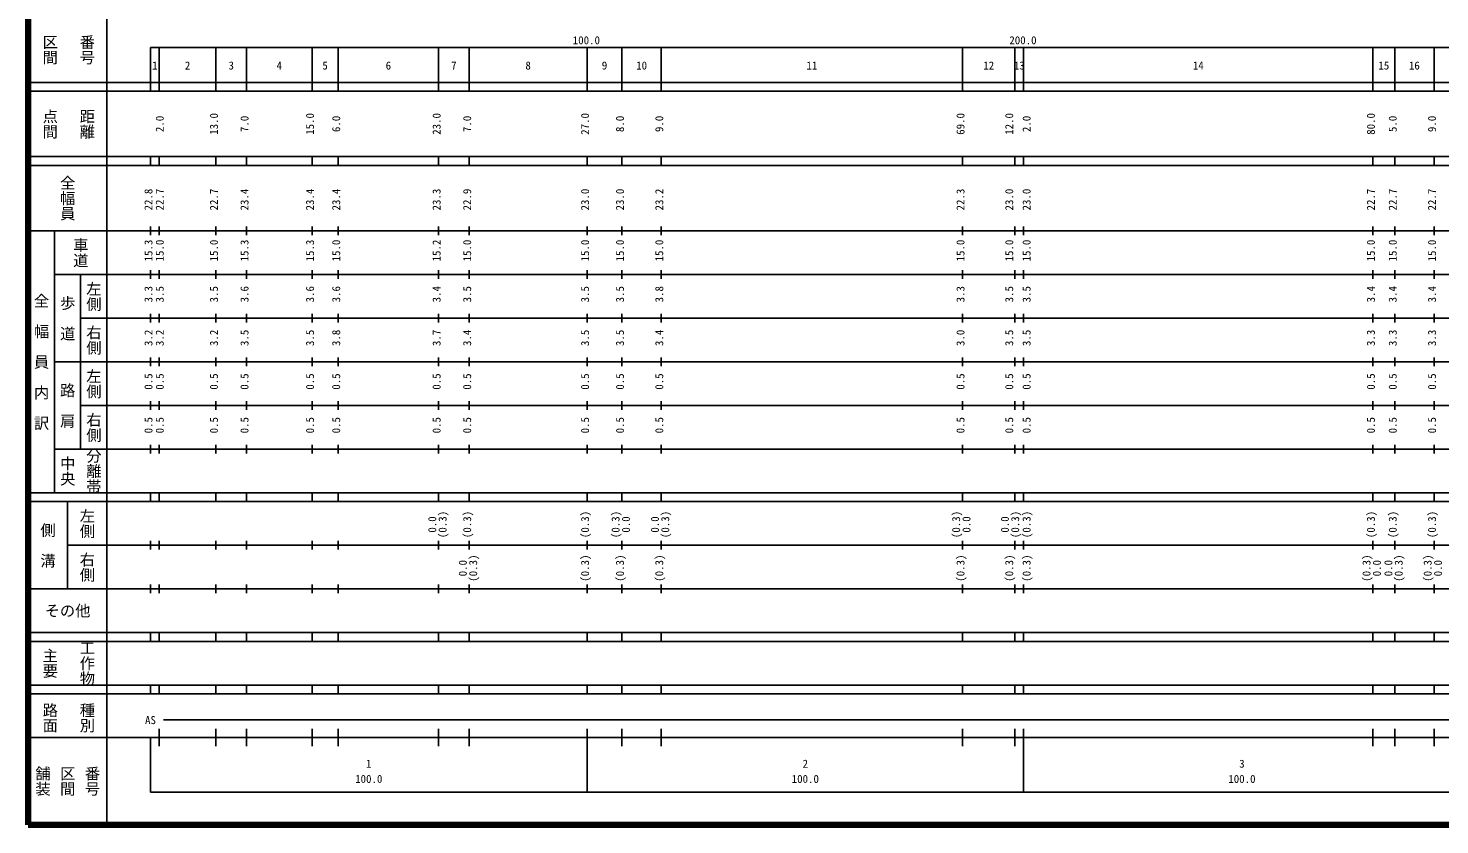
# Model space of a CAD drawing. Units: millimetres on the paper, enlarged 1000 times. Extents: x 40000 to 680000, y 20000 to 380000.
# Drawn here: x 40000 to 363318, y 20000 to 202409 of the extents above; entities that cross this region are included whole.
import ezdxf
from ezdxf.enums import TextEntityAlignment as Align

# ---------------------------------------------------------------- set-up
doc = ezdxf.new("R2010")
doc.units = ezdxf.units.MM
doc.header["$LTSCALE"] = 1000
doc.layers.add('M-TTL', color=2, linetype='Continuous', lineweight=140)
doc.layers.add('M-TTL-BAND', color=7, linetype='Continuous', lineweight=25)
doc.styles.add('@ＭＳ ゴシック', font='')
doc.styles.add('ＭＳ ゴシック', font='')
doc.styles.get('@ＭＳ ゴシック').set_extended_font_data('@MS Gothic')
doc.styles.get('ＭＳ ゴシック').set_extended_font_data('MS Gothic')

msp = doc.modelspace()

# ---------------------------------------------------------------- linework, layer by layer
at = {"layer": 'M-TTL'}
for p, q in [((40000, 380000), (40000, 20000)), ((40000, 20000), (680000, 20000))]:
    msp.add_line(p, q, dxfattribs=at)
at = {"layer": 'M-TTL-BAND'}
for p, q in [((58000, 370000), (58000, 20000)), ((68000, 198000), (579000, 198000)), ((68000, 198000), (68000, 188000)), ((70000, 188000), (70000, 198000)), ((83000, 188000), (83000, 198000)), ((90000, 188000), (90000, 198000)), ((105000, 188000), (105000, 198000)), ((111000, 188000), (111000, 198000)), ((134000, 188000), (134000, 198000)), ((141000, 188000), (141000, 198000)), ((168000, 188000), (168000, 198000)), ((176000, 188000), (176000, 198000)), ((185000, 188000), (185000, 198000)), ((254000, 188000), (254000, 198000)), ((266000, 188000), (266000, 198000)), ((268000, 188000), (268000, 198000)), ((348000, 188000), (348000, 198000)), ((353000, 188000), (353000, 198000)), ((362000, 188000), (362000, 198000)), ((40000, 190000), (579000, 190000)), ((40000, 188000), (579000, 188000)), ((40000, 173000), (579000, 173000)), ((68000, 171000), (68000, 173000)), ((70000, 171000), (70000, 173000)), ((83000, 171000), (83000, 173000)), ((90000, 171000), (90000, 173000)), ((105000, 171000), (105000, 173000)), ((111000, 171000), (111000, 173000)), ((134000, 171000), (134000, 173000)), ((141000, 171000), (141000, 173000)), ((168000, 171000), (168000, 173000)), ((176000, 171000), (176000, 173000)), ((185000, 171000), (185000, 173000)), ((254000, 171000), (254000, 173000)), ((266000, 171000), (266000, 173000)), ((268000, 171000), (268000, 173000)), ((348000, 171000), (348000, 173000)), ((353000, 171000), (353000, 173000)), ((362000, 171000), (362000, 173000)), ((40000, 171000), (579000, 171000)), ((40000, 156000), (579000, 156000)), ((46000, 96000), (46000, 156000)), ((68000, 155000), (68000, 157000)), ((70000, 155000), (70000, 157000)), ((83000, 155000), (83000, 157000)), ((90000, 155000), (90000, 157000)), ((105000, 155000), (105000, 157000)), ((111000, 155000), (111000, 157000)), ((134000, 155000), (134000, 157000)), ((141000, 155000), (141000, 157000)), ((168000, 155000), (168000, 157000)), ((176000, 155000), (176000, 157000)), ((185000, 155000), (185000, 157000)), ((254000, 155000), (254000, 157000)), ((266000, 155000), (266000, 157000)), ((268000, 155000), (268000, 157000)), ((348000, 155000), (348000, 157000)), ((353000, 155000), (353000, 157000)), ((362000, 155000), (362000, 157000)), ((46000, 146000), (579000, 146000)), ((52000, 146000), (52000, 106000)), ((68000, 145000), (68000, 147000)), ((70000, 145000), (70000, 147000)), ((83000, 145000), (83000, 147000)), ((90000, 145000), (90000, 147000)), ((105000, 145000), (105000, 147000)), ((111000, 145000), (111000, 147000)), ((134000, 145000), (134000, 147000)), ((141000, 145000), (141000, 147000)), ((168000, 145000), (168000, 147000)), ((176000, 145000), (176000, 147000)), ((185000, 145000), (185000, 147000)), ((254000, 145000), (254000, 147000)), ((266000, 145000), (266000, 147000)), ((268000, 145000), (268000, 147000)), ((348000, 145000), (348000, 147000)), ((353000, 145000), (353000, 147000)), ((362000, 145000), (362000, 147000)), ((52000, 136000), (579000, 136000)), ((68000, 135000), (68000, 137000)), ((70000, 135000), (70000, 137000)), ((83000, 135000), (83000, 137000)), ((90000, 135000), (90000, 137000)), ((105000, 135000), (105000, 137000)), ((111000, 135000), (111000, 137000)), ((134000, 135000), (134000, 137000)), ((141000, 135000), (141000, 137000)), ((168000, 135000), (168000, 137000)), ((176000, 135000), (176000, 137000)), ((185000, 135000), (185000, 137000)), ((254000, 135000), (254000, 137000)), ((266000, 135000), (266000, 137000)), ((268000, 135000), (268000, 137000)), ((348000, 135000), (348000, 137000)), ((353000, 135000), (353000, 137000)), ((362000, 135000), (362000, 137000)), ((68000, 125000), (68000, 127000)), ((70000, 125000), (70000, 127000)), ((83000, 125000), (83000, 127000)), ((90000, 125000), (90000, 127000)), ((105000, 125000), (105000, 127000)), ((111000, 125000), (111000, 127000)), ((134000, 125000), (134000, 127000)), ((141000, 125000), (141000, 127000)), ((168000, 125000), (168000, 127000)), ((176000, 125000), (176000, 127000)), ((185000, 125000), (185000, 127000)), ((254000, 125000), (254000, 127000)), ((266000, 125000), (266000, 127000)), ((268000, 125000), (268000, 127000)), ((348000, 125000), (348000, 127000)), ((353000, 125000), (353000, 127000)), ((362000, 125000), (362000, 127000)), ((46000, 126000), (579000, 126000)), ((68000, 115000), (68000, 117000)), ((70000, 115000), (70000, 117000)), ((83000, 115000), (83000, 117000)), ((90000, 115000), (90000, 117000)), ((105000, 115000), (105000, 117000)), ((111000, 115000), (111000, 117000)), ((134000, 115000), (134000, 117000)), ((141000, 115000), (141000, 117000)), ((168000, 115000), (168000, 117000)), ((176000, 115000), (176000, 117000)), ((185000, 115000), (185000, 117000)), ((254000, 115000), (254000, 117000)), ((266000, 115000), (266000, 117000)), ((268000, 115000), (268000, 117000)), ((348000, 115000), (348000, 117000)), ((353000, 115000), (353000, 117000)), ((362000, 115000), (362000, 117000)), ((52000, 116000), (579000, 116000)), ((68000, 105000), (68000, 107000)), ((70000, 105000), (70000, 107000)), ((83000, 105000), (83000, 107000)), ((90000, 105000), (90000, 107000)), ((105000, 105000), (105000, 107000)), ((111000, 105000), (111000, 107000)), ((134000, 105000), (134000, 107000)), ((141000, 105000), (141000, 107000)), ((168000, 105000), (168000, 107000)), ((176000, 105000), (176000, 107000)), ((185000, 105000), (185000, 107000)), ((254000, 105000), (254000, 107000)), ((266000, 105000), (266000, 107000)), ((268000, 105000), (268000, 107000)), ((348000, 105000), (348000, 107000)), ((353000, 105000), (353000, 107000)), ((362000, 105000), (362000, 107000)), ((46000, 106000), (579000, 106000)), ((40000, 96000), (579000, 96000)), ((40000, 94000), (579000, 94000)), ((49000, 94000), (49000, 74000)), ((68000, 94000), (68000, 96000)), ((70000, 94000), (70000, 96000)), ((83000, 94000), (83000, 96000)), ((90000, 94000), (90000, 96000)), ((105000, 94000), (105000, 96000)), ((111000, 94000), (111000, 96000)), ((134000, 94000), (134000, 96000)), ((141000, 94000), (141000, 96000)), ((168000, 94000), (168000, 96000)), ((176000, 94000), (176000, 96000)), ((185000, 94000), (185000, 96000)), ((254000, 94000), (254000, 96000)), ((266000, 94000), (266000, 96000)), ((268000, 94000), (268000, 96000)), ((348000, 94000), (348000, 96000)), ((353000, 94000), (353000, 96000)), ((362000, 94000), (362000, 96000)), ((68000, 83000), (68000, 85000)), ((70000, 83000), (70000, 85000)), ((83000, 83000), (83000, 85000)), ((90000, 83000), (90000, 85000)), ((105000, 83000), (105000, 85000)), ((111000, 83000), (111000, 85000)), ((134000, 83000), (134000, 85000)), ((141000, 83000), (141000, 85000)), ((168000, 83000), (168000, 85000)), ((176000, 83000), (176000, 85000)), ((185000, 83000), (185000, 85000)), ((254000, 83000), (254000, 85000)), ((266000, 83000), (266000, 85000)), ((268000, 83000), (268000, 85000)), ((348000, 83000), (348000, 85000)), ((353000, 83000), (353000, 85000)), ((362000, 83000), (362000, 85000)), ((49000, 84000), (579000, 84000)), ((68000, 73000), (68000, 75000)), ((70000, 73000), (70000, 75000)), ((83000, 73000), (83000, 75000)), ((90000, 73000), (90000, 75000)), ((105000, 73000), (105000, 75000)), ((111000, 73000), (111000, 75000)), ((134000, 73000), (134000, 75000)), ((141000, 73000), (141000, 75000)), ((168000, 73000), (168000, 75000)), ((176000, 73000), (176000, 75000)), ((185000, 73000), (185000, 75000)), ((254000, 73000), (254000, 75000)), ((266000, 73000), (266000, 75000)), ((268000, 73000), (268000, 75000)), ((348000, 73000), (348000, 75000)), ((353000, 73000), (353000, 75000)), ((362000, 73000), (362000, 75000)), ((40000, 74000), (579000, 74000)), ((40000, 64000), (579000, 64000)), ((40000, 62000), (579000, 62000)), ((68000, 62000), (68000, 64000)), ((70000, 62000), (70000, 64000)), ((83000, 62000), (83000, 64000)), ((90000, 62000), (90000, 64000)), ((105000, 62000), (105000, 64000)), ((111000, 62000), (111000, 64000)), ((134000, 62000), (134000, 64000)), ((141000, 62000), (141000, 64000)), ((168000, 62000), (168000, 64000)), ((176000, 62000), (176000, 64000)), ((185000, 62000), (185000, 64000)), ((254000, 62000), (254000, 64000)), ((266000, 62000), (266000, 64000)), ((268000, 62000), (268000, 64000)), ((348000, 62000), (348000, 64000)), ((353000, 62000), (353000, 64000)), ((362000, 62000), (362000, 64000)), ((40000, 52000), (579000, 52000)), ((68000, 50000), (68000, 52000)), ((70000, 50000), (70000, 52000)), ((83000, 50000), (83000, 52000)), ((90000, 50000), (90000, 52000)), ((105000, 50000), (105000, 52000)), ((111000, 50000), (111000, 52000)), ((134000, 50000), (134000, 52000)), ((141000, 50000), (141000, 52000)), ((168000, 50000), (168000, 52000)), ((176000, 50000), (176000, 52000)), ((185000, 50000), (185000, 52000)), ((254000, 50000), (254000, 52000)), ((266000, 50000), (266000, 52000)), ((268000, 50000), (268000, 52000)), ((348000, 50000), (348000, 52000)), ((353000, 50000), (353000, 52000)), ((362000, 50000), (362000, 52000)), ((40000, 50000), (579000, 50000)), ((71000, 44000), (565000, 44000)), ((40000, 40000), (579000, 40000)), ((68000, 40000), (68000, 27500)), ((70000, 38000), (70000, 42000)), ((83000, 38000), (83000, 42000)), ((90000, 38000), (90000, 42000)), ((105000, 38000), (105000, 42000)), ((111000, 38000), (111000, 42000)), ((134000, 38000), (134000, 42000)), ((141000, 38000), (141000, 42000)), ((168000, 27500), (168000, 42000)), ((176000, 38000), (176000, 42000)), ((185000, 38000), (185000, 42000)), ((254000, 38000), (254000, 42000)), ((266000, 38000), (266000, 42000)), ((268000, 27500), (268000, 42000)), ((348000, 38000), (348000, 42000)), ((353000, 38000), (353000, 42000)), ((362000, 38000), (362000, 42000)), ((68000, 27500), (579000, 27500))]:
    msp.add_line(p, q, dxfattribs=at)

# ---------------------------------------------------------------- texts
at = {"layer": 'M-TTL-BAND', "style": '@ＭＳ ゴシック'}
for s, p in [('区間', (45000, 197500)), ('番号', (53500, 197500)), ('点間', (45000, 180500)), ('距離', (53500, 180500)), ('全幅員', (49000, 163500)), ('車道', (52000, 151000)), ('左側', (55000, 141000)), ('全\u3000幅\u3000員\u3000内\u3000訳', (43000, 126000)), ('歩\u3000道', (49000, 136000)), ('右側', (55000, 131000)), ('左側', (55000, 121000)), ('路\u3000肩', (49000, 116000)), ('右側', (55000, 111000)), ('中央', (49000, 101000)), ('分離帯', (55000, 101000)), ('左側', (53500, 89000)), ('側\u3000溝', (44500, 84000)), ('右側', (53500, 79000)), ('工作物', (53500, 57000)), ('主要', (45000, 57000)), ('路面', (45000, 44500)), ('種別', (53500, 44500)), ('舗装', (43333, 30000)), ('区間', (49000, 30000)), ('番号', (54667, 30000))]:
    msp.add_text(s, height=2566, rotation=270, dxfattribs=at).set_placement(p, align=Align.MIDDLE_CENTER)
at = {"layer": 'M-TTL-BAND', "style": 'ＭＳ ゴシック'}
for s, p in [('100.0', (167844, 198195)), ('200.0', (267844, 198195)), ('1', (69000, 192405)), ('2', (76500, 192405)), ('3', (86500, 192405)), ('4', (97500, 192405)), ('5', (108000, 192405)), ('6', (122500, 192405)), ('7', (137500, 192405)), ('8', (154500, 192405)), ('9', (172000, 192405)), ('10', (180500, 192405)), ('11', (219500, 192405)), ('12', (260000, 192405)), ('13', (267000, 192405)), ('14', (308000, 192405)), ('15', (350500, 192405)), ('16', (357500, 192405)), ('AS', (68000, 42500)), ('1', (118000, 32523)), ('2', (218000, 32523)), ('3', (318000, 32523)), ('100.0', (118000, 29033)), ('100.0', (218000, 29033)), ('100.0', (318000, 29033))]:
    msp.add_text(s, height=1833, dxfattribs=at).set_placement(p, align=Align.BOTTOM_CENTER)
for s, p in [('2.0', (71586, 180500)), ('13.0', (84000, 180500)), ('7.0', (91000, 180500)), ('15.0', (106000, 180500)), ('6.0', (112000, 180500)), ('23.0', (135000, 180500)), ('7.0', (142000, 180500)), ('27.0', (169000, 180500)), ('8.0', (177000, 180500)), ('9.0', (186000, 180500)), ('69.0', (255000, 180500)), ('12.0', (266160, 180500)), ('2.0', (270139, 180500)), ('80.0', (349000, 180500)), ('5.0', (354000, 180500)), ('9.0', (363000, 180500)), ('22.8', (69000, 163174)), ('22.7', (71586, 163174)), ('22.7', (84000, 163174)), ('23.4', (91000, 163174)), ('23.4', (106000, 163174)), ('23.4', (112000, 163174)), ('23.3', (135000, 163174)), ('22.9', (142000, 163174)), ('23.0', (169000, 163174)), ('23.0', (177000, 163174)), ('23.2', (186000, 163174)), ('22.3', (255000, 163174)), ('23.0', (266160, 163174)), ('23.0', (270139, 163174)), ('22.7', (349000, 163174)), ('22.7', (354000, 163174)), ('22.7', (363000, 163174)), ('15.3', (69000, 151500)), ('15.0', (71586, 151500)), ('15.0', (84000, 151500)), ('15.3', (91000, 151500)), ('15.3', (106000, 151500)), ('15.0', (112000, 151500)), ('15.2', (135000, 151500)), ('15.0', (142000, 151500)), ('15.0', (169000, 151500)), ('15.0', (177000, 151500)), ('15.0', (186000, 151500)), ('15.0', (255000, 151500)), ('15.0', (266160, 151500)), ('15.0', (270139, 151500)), ('15.0', (349000, 151500)), ('15.0', (354000, 151500)), ('15.0', (363000, 151500)), ('3.3', (69000, 141500)), ('3.5', (71586, 141500)), ('3.5', (84000, 141500)), ('3.6', (91000, 141500)), ('3.6', (106000, 141500)), ('3.6', (112000, 141500)), ('3.4', (135000, 141500)), ('3.5', (142000, 141500)), ('3.5', (169000, 141500)), ('3.5', (177000, 141500)), ('3.8', (186000, 141500)), ('3.3', (255000, 141500)), ('3.5', (266160, 141500)), ('3.5', (270139, 141500)), ('3.4', (349000, 141500)), ('3.4', (354000, 141500)), ('3.4', (363000, 141500)), ('3.2', (69000, 131500)), ('3.2', (71586, 131500)), ('3.2', (84000, 131500)), ('3.5', (91000, 131500)), ('3.5', (106000, 131500)), ('3.8', (112000, 131500)), ('3.7', (135000, 131500)), ('3.4', (142000, 131500)), ('3.5', (169000, 131500)), ('3.5', (177000, 131500)), ('3.4', (186000, 131500)), ('3.0', (255000, 131500)), ('3.5', (266160, 131500)), ('3.5', (270139, 131500)), ('3.3', (349000, 131500)), ('3.3', (354000, 131500)), ('3.3', (363000, 131500)), ('0.5', (69000, 121500)), ('0.5', (71586, 121500)), ('0.5', (84000, 121500)), ('0.5', (91000, 121500)), ('0.5', (106000, 121500)), ('0.5', (112000, 121500)), ('0.5', (135000, 121500)), ('0.5', (142000, 121500)), ('0.5', (169000, 121500)), ('0.5', (177000, 121500)), ('0.5', (186000, 121500)), ('0.5', (255000, 121500)), ('0.5', (266160, 121500)), ('0.5', (270139, 121500)), ('0.5', (349000, 121500)), ('0.5', (354000, 121500)), ('0.5', (363000, 121500)), ('0.5', (69000, 111500)), ('0.5', (71586, 111500)), ('0.5', (84000, 111500)), ('0.5', (91000, 111500)), ('0.5', (106000, 111500)), ('0.5', (112000, 111500)), ('0.5', (135000, 111500)), ('0.5', (142000, 111500)), ('0.5', (169000, 111500)), ('0.5', (177000, 111500)), ('0.5', (186000, 111500)), ('0.5', (255000, 111500)), ('0.5', (266160, 111500)), ('0.5', (270139, 111500)), ('0.5', (349000, 111500)), ('0.5', (354000, 111500)), ('0.5', (363000, 111500)), ('(0.3)', (136370, 88764)), ('(0.3)', (142000, 88764)), ('(0.3)', (169000, 88764)), ('(0.3)', (176000, 88764)), ('(0.3)', (187370, 88764)), ('(0.3)', (254000, 88764)), ('(0.3)', (267530, 88764)), ('(0.3)', (270139, 88764)), ('(0.3)', (349000, 88764)), ('(0.3)', (354000, 88764)), ('(0.3)', (363000, 88764)), ('0.0', (134000, 88764)), ('0.0', (178370, 88764)), ('0.0', (185000, 88764)), ('0.0', (256370, 88764)), ('0.0', (265160, 88764)), ('(0.3)', (143370, 78764)), ('(0.3)', (169000, 78764)), ('(0.3)', (177000, 78764)), ('(0.3)', (186000, 78764)), ('(0.3)', (255000, 78764)), ('(0.3)', (266160, 78764)), ('(0.3)', (270139, 78764)), ('(0.3)', (348000, 78764)), ('(0.3)', (355370, 78764)), ('(0.3)', (362000, 78764)), ('0.0', (141000, 78764)), ('0.0', (350370, 78764)), ('0.0', (353000, 78764)), ('0.0', (364370, 78764))]:
    msp.add_text(s, height=1833, rotation=90, dxfattribs=at).set_placement(p, align=Align.BOTTOM_CENTER)
msp.add_text('その他', height=2566, dxfattribs=at).set_placement((49000, 69000), align=Align.MIDDLE_CENTER)

doc.saveas('drawing.dxf')
